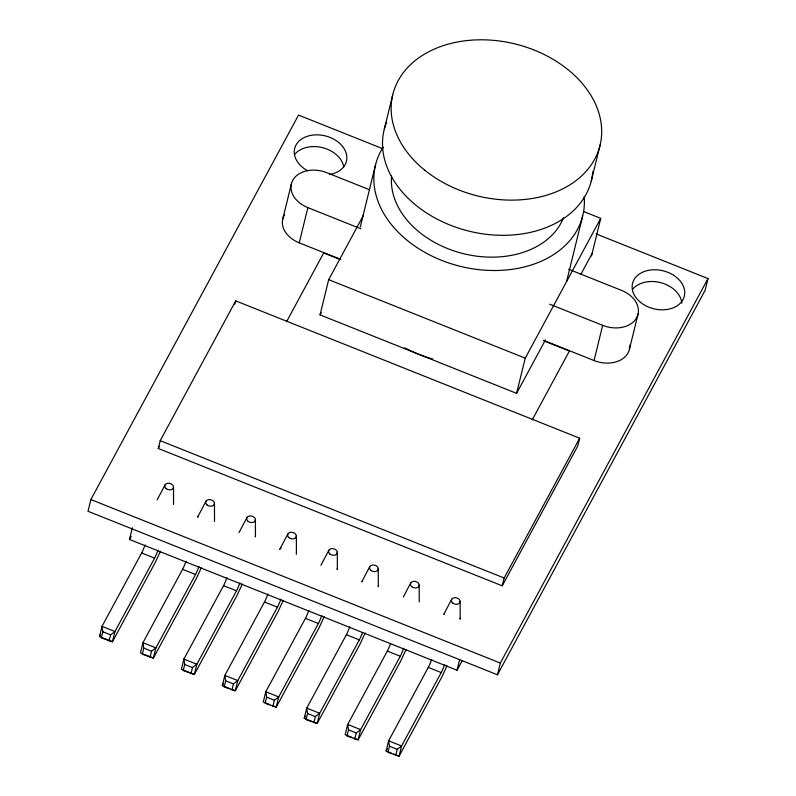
<?xml version="1.0" encoding="UTF-8"?>
<svg xmlns="http://www.w3.org/2000/svg" width="796" height="796" viewBox="0 0 796 796"><rect width="100%" height="100%" fill="white"/><g stroke="black" fill="none" stroke-linecap="round" stroke-linejoin="round"><path stroke-width="1.19" d="M382.737 148.703L298.54 115.082L90.883 499.55L87.998 511.281L497.46 674.789L705.117 290.321L708.002 278.58L596.114 233.905M160.414 551.29L155.23 562.523L112.445 641.745L99.49 636.571L102.007 626.352L141.648 552.961A10.129 1.294 -68.2 0 0 142.564 551.16L145.121 545.021M109.102 640.999L110.604 634.87L114.952 631.527L102.007 626.352L102.833 631.765L101.331 637.894L112.445 641.745L114.952 631.527L154.593 558.125A10.129 1.294 -68.2 0 0 155.509 556.324L158.066 550.195M462.197 660.72L457.043 670.252L129.479 539.439L132.355 527.708M158.285 448.476L160.205 440.676L235.715 300.868L579.667 438.208L577.747 446.019L502.236 585.826L158.285 448.476L159.469 446.297M186.065 561.369L183.508 567.508A10.129 1.294 -68.2 0 1 182.592 569.309L142.952 642.71L143.778 648.113L142.275 654.242L153.389 658.093L196.184 578.871L201.368 567.638M234.89 304.211L235.715 300.868M150.046 657.347L151.548 651.218L155.897 647.874L195.547 574.483A10.129 1.294 -68.2 0 0 196.453 572.682L199.02 566.543M282.729 219.139L291.376 183.936M227.009 577.717L224.452 583.856A10.129 1.294 -68.2 0 1 223.537 585.657L183.896 659.058L184.722 664.461L183.219 670.6L194.333 674.451L237.128 595.219L242.312 583.995M190.99 673.695L192.493 667.565L196.851 664.232L236.492 590.831A10.129 1.294 -68.2 0 0 237.407 589.03L239.964 582.891M340.688 259.377L299.226 242.82L307.873 207.627A26.676 19.572 13.8 0 1 292.739 180.344A26.676 19.572 13.8 0 1 326.748 172.672L369.364 189.687M229.885 688.639L222.333 685.625L224.84 675.406L264.481 602.005A10.129 1.294 -68.2 0 0 265.396 600.214L267.963 594.075M233.129 689.933L235.288 690.799L237.795 680.58L224.84 675.406L225.676 680.819L224.164 686.948L235.288 690.799L278.073 611.577L283.257 600.343M545.499 339.832L516.594 393.353L320.052 314.868L328.688 279.675L363.493 215.238M231.934 690.052L233.447 683.923L237.795 680.58L277.436 607.179A10.129 1.294 -68.2 0 0 278.351 605.378L280.908 599.249M360.29 226.94L375.622 164.483M384.269 129.29L392.667 95.112M308.908 610.423L306.351 616.562A10.129 1.294 -68.2 0 1 305.435 618.363L265.794 691.754L266.62 697.167L265.118 703.296L276.232 707.147L319.017 627.925L324.201 616.691M272.879 706.4L274.391 700.271L278.739 696.928L318.38 623.527A10.129 1.294 -68.2 0 0 319.296 621.736L321.853 615.597M311.783 721.345L304.221 718.33L306.739 708.112L346.379 634.711A10.129 1.294 -68.2 0 0 347.295 632.91L349.852 626.77M313.942 722.211L317.176 723.494L319.684 713.276L306.739 708.112L307.564 713.514L306.062 719.644L317.176 723.494L359.961 644.272L365.145 633.049M313.833 722.748L315.335 716.619L319.684 713.276L359.324 639.885A10.129 1.294 -68.2 0 0 360.24 638.084L362.528 632.691M390.528 643.874L388.239 649.257A10.129 1.294 -68.2 0 1 387.324 651.058L347.683 724.46L348.509 729.872L347.006 736.002L358.12 739.852L400.915 660.63L406.099 649.397M354.777 739.106L356.28 732.967L360.628 729.633L400.279 656.232A10.129 1.294 -68.2 0 0 401.194 654.431L403.751 648.292M391.513 753.185L386.12 751.026L388.627 740.807L428.268 667.416A10.129 1.294 -68.2 0 0 429.183 665.615L431.74 659.476M393.672 754.041L399.065 756.2L401.582 745.981L388.627 740.807L389.463 746.22L387.95 752.349L399.065 756.2L441.86 676.978L447.044 665.745M395.721 755.454L397.224 749.325L401.582 745.981L441.223 672.58A10.129 1.294 -68.2 0 0 442.138 670.779L444.695 664.65M516.594 393.353L525.231 358.16L600.741 218.353L583.508 211.467M457.043 670.252L459.64 659.685M566.633 281.326L582.622 216.223M591.269 181.02L600.164 144.812M502.236 585.826L504.157 578.015L579.667 438.208M591.518 255.894L600.741 218.353M497.46 674.789L500.346 663.048L708.002 278.58M543.37 340.31L594.045 360.548L602.681 325.355A26.676 19.572 13.8 0 0 636.691 317.684A26.676 19.572 13.8 0 0 621.567 290.401L568.593 269.247M629.417 349.285L638.064 314.092M157.14 499.868L165.031 484.903M197.557 517.211L205.975 501.251M239.029 532.564L246.919 517.599M279.983 548.922L287.873 533.947M320.927 565.269L328.818 550.305M361.872 581.617L369.762 566.653M403.343 596.97L410.706 583M443.76 614.323L451.66 599.358M129.479 539.439L131.191 536.265M99.49 636.571L100.664 634.402M286.56 321.723L323.733 252.909L339.872 259.357M320.052 314.868L321.226 312.689M222.333 685.625L223.507 683.456M304.221 718.33L305.395 716.161M580.891 274.302L592.095 253.546M532.245 419.82L569.409 351.016L544.026 340.877M386.12 751.026L387.294 748.857M307.873 207.627L360.847 228.78M549.708 304.201L602.681 325.355M328.688 279.675L525.231 358.16M160.205 440.676L504.157 578.015M90.883 499.55L500.346 663.048M141.648 552.961L154.593 558.125M182.592 569.309L195.547 574.483M223.537 585.657L236.492 590.831M264.481 602.005L277.436 607.179M305.435 618.363L318.38 623.527M346.379 634.711L359.324 639.885M387.324 651.058L400.279 656.232M428.268 667.416L441.223 672.58M102.833 631.765L110.604 634.87M143.778 648.113L151.548 651.218M184.722 664.461L192.493 667.565M225.676 680.819L233.447 683.923M266.62 697.167L274.391 700.271M307.564 713.514L315.335 716.619M348.509 729.872L356.28 732.967M389.463 746.22L397.224 749.325M269.754 704.56L263.277 701.972L265.794 691.754L278.739 696.928L276.232 707.147L274.073 706.291M351.643 737.265L345.175 734.678L347.683 724.46L360.628 729.633L358.12 739.852L353.802 738.121M460.138 601.388L460.197 619.378M419.194 585.03L419.243 601.905M378.239 568.682L378.309 586.682M337.295 552.334L337.355 569.2M296.351 535.987L296.41 553.976M255.407 519.629L255.466 536.504M214.462 503.281L214.522 521.28M173.508 486.933L173.568 503.798M444.098 614.154A8.895 6.527 13.8 0 1 444.457 613.806M460.018 618.193A8.895 6.527 13.8 0 1 460.128 618.661M361.881 581.816A8.895 6.527 13.8 0 1 362.568 581.11M378.229 585.965A8.895 6.527 13.8 0 1 378.289 586.443M337.026 568.662A8.895 6.527 13.8 0 1 337.285 569.618M279.695 549.509A8.895 6.527 13.8 0 1 281.068 548.086M296.341 553.26A8.895 6.527 13.8 0 1 296.401 553.737M255.138 535.957A8.895 6.527 13.8 0 1 255.387 536.912M197.806 516.803A8.895 6.527 13.8 0 1 198.413 516.047M214.442 520.564A8.895 6.527 13.8 0 1 214.502 521.042M173.399 503.739A8.895 6.527 13.8 0 1 173.498 504.216M632.571 289.326A26.676 19.572 13.8 0 1 661.396 282.839A26.676 19.572 13.8 0 1 681.814 303.196M307.714 170.772A26.676 19.572 13.8 0 1 301.256 139.27A26.676 19.572 13.8 0 1 342.489 146.335A26.676 19.572 13.8 0 1 329.504 174.503M294.699 154.414A26.676 19.572 13.8 0 1 322.599 147.668A26.676 19.572 13.8 0 1 343.753 166.842M432.686 358.986A106.684 78.277 13.8 0 1 404.716 347.822M563.518 217.686A88.903 65.232 13.8 0 1 463.919 253.785A88.903 65.232 13.8 0 1 391.622 176.006M584.164 196.542A106.684 78.277 13.8 0 1 460.317 266.332A106.684 78.277 13.8 0 1 383.294 146.991M592.861 171.458A106.684 78.277 13.8 0 1 470.128 231.417A106.684 78.277 13.8 0 1 386.508 122.355M299.226 242.82A26.676 19.572 13.8 0 1 284.461 214.91M629.785 345.265A26.676 19.572 13.8 0 1 594.045 360.548M142.952 642.71L140.444 652.929L153.389 658.093L155.897 647.874L142.952 642.71M183.896 659.058L181.389 669.277L194.333 674.451L196.851 664.232L183.896 659.058M452.765 603.089A4.448 3.264 13.8 0 0 460.028 602.194A4.448 3.264 13.8 0 0 454.456 597.687A4.448 3.264 13.8 0 0 452.765 603.089M411.821 586.732A4.448 3.264 13.8 0 0 419.084 585.846A4.448 3.264 13.8 0 0 413.512 581.339A4.448 3.264 13.8 0 0 411.821 586.732M370.876 570.384A4.448 3.264 13.8 0 0 378.13 569.488A4.448 3.264 13.8 0 0 372.568 564.991A4.448 3.264 13.8 0 0 370.876 570.384M329.932 554.036A4.448 3.264 13.8 0 0 337.186 553.14A4.448 3.264 13.8 0 0 331.614 548.633A4.448 3.264 13.8 0 0 329.932 554.036M288.978 537.678A4.448 3.264 13.8 0 0 296.241 536.793A4.448 3.264 13.8 0 0 290.669 532.285A4.448 3.264 13.8 0 0 288.978 537.678M248.034 521.33A4.448 3.264 13.8 0 0 255.297 520.445A4.448 3.264 13.8 0 0 249.725 515.937A4.448 3.264 13.8 0 0 248.034 521.33M207.089 504.982A4.448 3.264 13.8 0 0 214.353 504.087A4.448 3.264 13.8 0 0 208.781 499.59A4.448 3.264 13.8 0 0 207.089 504.982M166.145 488.635A4.448 3.264 13.8 0 0 173.399 487.739A4.448 3.264 13.8 0 0 167.827 483.232A4.448 3.264 13.8 0 0 166.145 488.635M640.541 302.371A26.676 19.572 13.8 0 0 684.092 297.017A26.676 19.572 13.8 0 0 650.66 269.993A26.676 19.572 13.8 0 0 640.541 302.371M424.845 170.274A106.684 78.277 13.8 0 0 599.06 148.852A106.684 78.277 13.8 0 0 465.352 40.755A106.684 78.277 13.8 0 0 424.845 170.274"/></g></svg>
